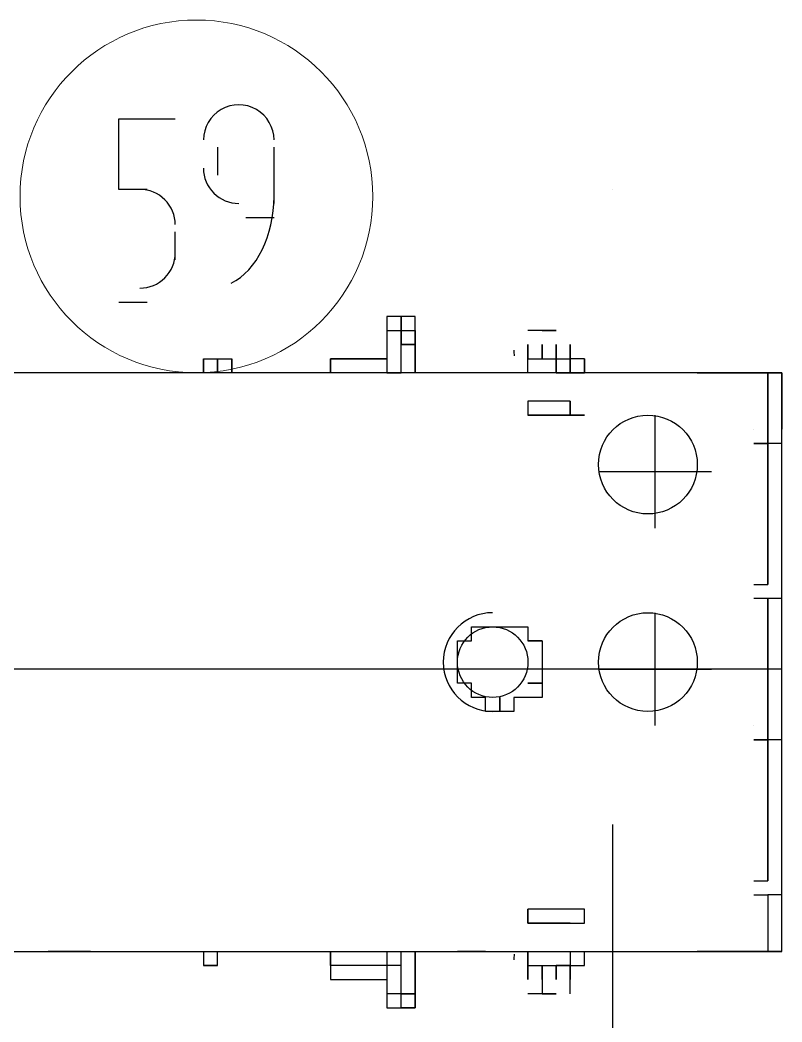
# Model space of a CAD drawing. Header units: metres. Extents: x -941 to 1333, y -28 to 1490.
# Drawn here: x 833.625 to 834.75, y 362.98 to 364.459 of the extents above; entities that cross this region are included whole.
import ezdxf

# ---------------------------------------------------------------- set-up
doc = ezdxf.new("R2010")
doc.units = ezdxf.units.M

msp = doc.modelspace()

# ---------------------------------------------------------------- linework, layer by layer
at = {"lineweight": 30}
for points in [[(833.81264, 364.20866), (833.77098, 364.20866), (833.77098, 364.3128), (833.8543, 364.3128)], [(833.91678, 364.27114), (833.91678, 364.22949)], [(834.00009, 364.18783), (834.00009, 364.27114)], [(833.95844, 364.167), (834.00009, 364.167)], [(833.8543, 364.10452), (833.8543, 364.14617)], [(833.77098, 364.04203), (833.81264, 364.04203)]]:
    msp.add_lwpolyline(points, dxfattribs=at)
at = {"lineweight": 25}
for points in [[(834.49998, 364.20866), (834.49998, 364.20866)], [(834.16672, 364.0212), (834.16672, 364.0212)], [(834.16672, 364.0212), (834.16672, 364.0212)], [(834.16672, 364.0212), (834.16672, 364.00037), (834.16672, 363.97954)], [(834.16672, 364.0212), (834.16672, 364.0212)], [(834.16672, 364.0212), (834.16672, 364.0212)], [(834.18755, 364.0212), (834.18755, 364.00037), (834.20838, 364.00037), (834.20838, 364.0212), (834.18755, 364.0212), (834.18755, 364.00037), (834.18755, 363.97954), (834.20838, 363.97954), (834.18755, 363.97954)], [(834.18755, 364.0212), (834.18755, 364.0212)], [(834.18755, 364.0212), (834.18755, 364.0212)], [(834.20838, 364.0212), (834.20838, 364.0212)], [(834.20838, 364.0212), (834.20838, 364.0212)], [(834.20838, 364.0212), (834.20838, 364.0212)], [(834.16672, 364.00037), (834.18755, 364.00037)], [(834.18755, 364.00037), (834.18755, 364.00037)], [(834.20838, 364.00037), (834.20838, 364.00037)], [(834.20838, 363.93789), (834.20838, 364.00037), (834.20838, 363.93789)], [(834.20838, 364.00037), (834.20838, 364.00037)], [(834.39583, 364.00037), (834.41666, 364.00037), (834.37501, 364.00037)], [(834.16672, 363.97954), (834.16672, 363.97954)], [(834.16672, 363.97954), (834.16672, 363.97954)], [(834.16672, 363.97954), (834.16672, 363.97954)], [(834.18755, 363.97954), (834.18755, 363.97954)], [(834.37501, 363.97954), (834.37501, 363.97954)], [(834.37501, 363.97954), (834.37501, 363.97954)], [(834.41666, 363.95872), (834.41666, 363.93789), (834.41666, 363.95872), (834.41666, 363.97954), (834.41666, 363.95872), (834.43749, 363.95872), (834.43749, 363.93789), (834.43749, 363.95872), (834.43749, 363.93789), (834.37501, 363.93789), (834.37501, 363.95872), (834.37501, 363.97954), (834.37501, 363.95872), (834.41666, 363.95872), (834.41666, 363.93789), (834.43749, 363.93789)], [(834.37501, 363.97954), (834.37501, 363.97954)], [(834.37501, 363.97954), (834.37501, 363.97954)], [(834.39583, 363.97954), (834.39583, 363.97954)], [(834.39583, 363.97954), (834.39583, 363.97954)], [(834.39583, 363.97954), (834.39583, 363.97954)], [(834.41666, 363.97954), (834.41666, 363.97954)], [(834.41666, 363.97954), (834.41666, 363.97954)], [(834.41666, 363.97954), (834.41666, 363.97954)], [(834.41666, 363.97954), (834.41666, 363.97954)], [(833.89595, 363.95872), (833.93761, 363.95872), (833.93761, 363.93789), (833.93761, 363.95872), (833.93761, 363.93789), (833.89595, 363.93789), (833.89595, 363.95872), (833.89595, 363.93789)], [(833.89595, 363.95872), (833.89595, 363.93789), (833.89595, 363.95872)], [(833.89595, 363.95872), (833.89595, 363.95872)], [(833.91678, 363.95872), (833.91678, 363.93789), (833.91678, 363.95872), (833.91678, 363.93789), (833.91678, 363.95872), (833.91678, 363.93789)], [(833.93761, 363.95872), (833.93761, 363.95872)], [(833.93761, 363.95872), (833.93761, 363.95872)], [(834.08341, 363.95872), (834.08341, 363.95872)], [(834.10424, 363.95872), (834.10424, 363.95872)], [(834.14589, 363.95872), (834.14589, 363.95872)], [(834.16672, 363.95872), (834.16672, 363.95872)], [(834.37501, 363.95872), (834.37501, 363.95872)], [(834.39583, 363.95872), (834.39583, 363.95872)], [(834.39583, 363.95872), (834.39583, 363.95872)], [(834.39583, 363.95872), (834.39583, 363.95872)], [(834.41666, 363.95872), (834.41666, 363.95872)], [(834.41666, 363.95872), (834.41666, 363.95872)], [(834.43749, 363.95872), (834.43749, 363.95872)], [(834.45832, 363.95872), (834.45832, 363.93789), (834.45832, 363.95872)], [(834.45832, 363.95872), (834.45832, 363.95872)], [(834.45832, 363.95872), (834.45832, 363.95872)], [(834.6666, 363.93789), (834.62495, 363.93789), (834.64577, 363.93789), (834.74992, 363.93789), (832.72956, 363.93789), (832.72956, 363.77126)], [(833.66684, 363.93789), (833.66684, 363.93789)], [(833.72932, 363.93789), (833.66684, 363.93789)], [(833.72932, 363.93789), (833.72932, 363.93789)], [(833.89595, 363.93789), (833.89595, 363.93789)], [(833.89595, 363.93789), (833.89595, 363.93789)], [(833.89595, 363.93789), (833.89595, 363.93789)], [(833.91678, 363.93789), (833.91678, 363.93789)], [(833.93761, 363.93789), (833.93761, 363.93789)], [(834.08341, 363.93789), (834.08341, 363.93789)], [(834.08341, 363.93789), (834.08341, 363.93789)], [(834.20838, 363.93789), (834.20838, 363.93789)], [(834.27086, 363.93789), (834.27086, 363.93789)], [(834.31252, 363.93789), (834.27086, 363.93789)], [(834.31252, 363.93789), (834.31252, 363.93789)], [(834.37501, 363.93789), (834.37501, 363.93789)], [(834.37501, 363.93789), (834.37501, 363.93789)], [(834.41666, 363.93789), (834.41666, 363.93789)], [(834.43749, 363.93789), (834.43749, 363.93789)], [(834.43749, 363.93789), (834.43749, 363.93789)], [(834.45832, 363.93789), (834.45832, 363.93789)], [(834.45832, 363.93789), (834.45832, 363.93789)], [(834.45832, 363.93789), (834.45832, 363.93789)], [(834.62495, 363.93789), (834.62495, 363.93789)], [(834.64577, 363.93789), (834.64577, 363.93789)], [(834.64577, 363.93789), (834.64577, 363.93789)], [(834.6666, 363.93789), (834.6666, 363.93789)], [(834.6666, 363.93789), (834.6666, 363.93789)], [(834.70826, 363.16724), (834.72909, 363.16724), (834.72909, 363.08392), (834.74992, 363.08392), (834.74992, 363.93789), (834.72909, 363.93789), (834.72909, 363.83375), (834.72909, 363.62546)], [(834.70826, 363.62546), (834.72909, 363.62546), (834.72909, 363.83375), (834.72909, 363.93789)], [(834.72909, 363.93789), (834.72909, 363.93789)], [(834.74992, 363.93789), (834.74992, 363.93789)], [(834.74992, 363.93789), (834.74992, 363.93789)], [(834.74992, 363.93789), (834.74992, 363.93789)], [(834.74992, 363.93789), (834.74992, 363.85457)], [(834.74992, 363.93789), (834.74992, 363.93789)], [(834.43749, 363.89623), (834.43749, 363.8754)], [(834.37501, 363.8754), (834.37501, 363.8754)], [(834.45832, 363.8754), (834.37501, 363.8754), (834.45832, 363.8754)], [(834.37501, 363.8754), (834.37501, 363.8754)], [(834.43749, 363.8754), (834.43749, 363.8754)], [(834.43749, 363.8754), (834.43749, 363.8754)], [(834.45832, 363.8754), (834.45832, 363.8754)], [(834.56246, 363.8754), (834.56246, 363.70878)], [(834.70826, 363.85457), (834.70826, 363.85457)], [(834.70826, 363.85457), (834.70826, 363.85457)], [(834.72909, 363.85457), (834.72909, 363.85457)], [(834.72909, 363.85457), (834.72909, 363.85457)], [(834.72909, 363.85457), (834.72909, 363.85457)], [(834.72909, 363.85457), (834.72909, 363.85457)], [(834.72909, 363.85457), (834.72909, 363.85457)], [(834.72909, 363.85457), (834.72909, 363.85457)], [(834.72909, 363.85457), (834.72909, 363.85457)], [(834.74992, 363.85457), (834.74992, 363.85457)], [(834.74992, 363.85457), (834.74992, 363.85457)], [(834.74992, 363.85457), (834.74992, 363.85457)], [(834.74992, 363.85457), (834.74992, 363.85457)], [(834.74992, 363.85457), (834.74992, 363.85457)], [(834.74992, 363.85457), (834.74992, 363.85457)], [(834.70826, 363.83375), (834.70826, 363.83375)], [(834.70826, 363.83375), (834.70826, 363.83375)], [(834.70826, 363.83375), (834.70826, 363.83375)], [(834.70826, 363.83375), (834.70826, 363.83375)], [(834.72909, 363.83375), (834.72909, 363.83375)], [(834.72909, 363.83375), (834.72909, 363.83375)], [(834.72909, 363.83375), (834.72909, 363.83375)], [(834.72909, 363.83375), (834.72909, 363.83375)], [(834.72909, 363.83375), (834.72909, 363.83375)], [(834.72909, 363.83375), (834.72909, 363.83375)], [(834.72909, 363.83375), (834.72909, 363.83375)], [(834.72909, 363.83375), (834.72909, 363.83375)], [(834.72909, 363.83375), (834.72909, 363.83375)], [(834.72909, 363.83375), (834.72909, 363.83375)], [(834.72909, 363.83375), (834.72909, 363.83375)], [(834.72909, 363.83375), (834.72909, 363.83375)], [(834.74992, 363.62546), (834.74992, 363.83375), (834.72909, 363.83375)], [(834.74992, 363.83375), (834.74992, 363.83375)], [(834.74992, 363.83375), (834.74992, 363.83375)], [(834.74992, 363.83375), (834.74992, 363.83375)], [(834.74992, 363.83375), (834.74992, 363.83375)], [(834.74992, 363.83375), (834.74992, 363.83375)], [(834.74992, 363.83375), (834.74992, 363.83375)], [(834.74992, 363.83375), (834.74992, 363.83375)], [(834.74992, 363.83375), (834.74992, 363.83375)], [(834.72909, 363.81292), (834.72909, 363.81292)], [(834.72909, 363.81292), (834.72909, 363.81292)], [(834.72909, 363.81292), (834.72909, 363.81292)], [(834.72909, 363.81292), (834.72909, 363.81292)], [(834.47915, 363.79209), (834.64577, 363.79209)], [(834.72909, 363.64629), (834.72909, 363.64629)], [(834.72909, 363.64629), (834.72909, 363.64629)], [(834.72909, 363.64629), (834.72909, 363.64629)], [(834.72909, 363.64629), (834.72909, 363.64629)], [(834.72909, 363.64629), (834.72909, 363.64629)], [(834.70826, 363.62546), (834.70826, 363.62546)], [(834.70826, 363.62546), (834.70826, 363.62546)], [(834.70826, 363.62546), (834.70826, 363.62546)], [(834.70826, 363.62546), (834.70826, 363.62546)], [(834.72909, 363.62546), (834.72909, 363.62546)], [(834.72909, 363.62546), (834.72909, 363.62546)], [(834.72909, 363.62546), (834.72909, 363.62546)], [(834.72909, 363.62546), (834.72909, 363.62546)], [(834.72909, 363.62546), (834.72909, 363.62546)], [(834.72909, 363.62546), (834.72909, 363.62546)], [(834.72909, 363.62546), (834.72909, 363.62546)], [(834.72909, 363.62546), (834.72909, 363.62546)], [(834.72909, 363.62546), (834.72909, 363.62546)], [(834.72909, 363.62546), (834.72909, 363.62546)], [(834.72909, 363.62546), (834.72909, 363.62546)], [(834.72909, 363.62546), (834.72909, 363.62546)], [(834.72909, 363.62546), (834.72909, 363.62546)], [(834.72909, 363.62546), (834.72909, 363.62546)], [(834.74992, 363.62546), (834.74992, 363.62546)], [(834.74992, 363.62546), (834.74992, 363.62546)], [(834.74992, 363.62546), (834.74992, 363.62546)], [(834.74992, 363.62546), (834.74992, 363.62546)], [(834.74992, 363.62546), (834.74992, 363.62546)], [(834.74992, 363.62546), (834.74992, 363.62546)], [(834.74992, 363.41718), (834.74992, 363.60463), (834.72909, 363.60463), (834.70826, 363.60463)], [(834.70826, 363.60463), (834.70826, 363.60463)], [(834.70826, 363.18807), (834.72909, 363.18807), (834.72909, 363.39635), (834.72909, 363.60463), (834.72909, 363.39635), (834.72909, 363.18807)], [(834.72909, 363.60463), (834.72909, 363.60463)], [(834.72909, 363.60463), (834.72909, 363.60463)], [(834.72909, 363.60463), (834.72909, 363.60463)], [(834.72909, 363.60463), (834.72909, 363.60463)], [(834.72909, 363.60463), (834.72909, 363.60463)], [(834.72909, 363.60463), (834.72909, 363.60463)], [(834.72909, 363.60463), (834.72909, 363.60463)], [(834.74992, 363.60463), (834.74992, 363.60463)], [(834.74992, 363.60463), (834.74992, 363.60463)], [(834.74992, 363.60463), (834.74992, 363.60463)], [(834.74992, 363.60463), (834.74992, 363.60463)], [(834.74992, 363.60463), (834.74992, 363.60463)], [(834.56246, 363.58381), (834.56246, 363.41718)], [(834.33335, 363.56298), (834.33335, 363.56298)], [(834.33335, 363.56298), (834.33335, 363.56298)], [(834.33335, 363.56298), (834.33335, 363.56298)], [(834.33335, 363.56298), (834.33335, 363.56298)], [(834.33335, 363.56298), (834.33335, 363.56298)], [(834.33335, 363.56298), (834.33335, 363.56298)], [(834.33335, 363.56298), (834.33335, 363.56298)], [(834.33335, 363.56298), (834.33335, 363.56298)], [(834.33335, 363.56298), (834.33335, 363.56298)], [(834.33335, 363.56298), (834.33335, 363.56298)], [(834.33335, 363.56298), (834.33335, 363.56298)], [(834.29169, 363.54215), (834.29169, 363.54215)], [(834.29169, 363.54215), (834.29169, 363.54215)], [(834.29169, 363.54215), (834.29169, 363.54215)], [(834.29169, 363.54215), (834.29169, 363.54215)], [(834.29169, 363.54215), (834.29169, 363.54215)], [(834.29169, 363.54215), (834.29169, 363.54215)], [(834.39583, 363.54215), (834.39583, 363.54215)], [(834.39583, 363.54215), (834.39583, 363.54215)], [(834.39583, 363.54215), (834.39583, 363.54215)], [(834.39583, 363.54215), (834.39583, 363.54215)], [(834.74992, 363.50049), (832.70873, 363.50049)], [(834.39583, 363.50049), (834.39583, 363.50049)], [(834.47915, 363.50049), (834.64577, 363.50049)], [(834.29169, 363.47966), (834.29169, 363.47966)], [(834.29169, 363.47966), (834.29169, 363.47966)], [(834.29169, 363.47966), (834.29169, 363.47966)], [(834.29169, 363.47966), (834.29169, 363.47966)], [(834.29169, 363.47966), (834.29169, 363.47966)], [(834.29169, 363.47966), (834.29169, 363.47966)], [(834.39583, 363.47966), (834.39583, 363.47966)], [(834.39583, 363.47966), (834.39583, 363.47966)], [(834.39583, 363.47966), (834.39583, 363.47966)], [(834.39583, 363.47966), (834.39583, 363.47966)], [(834.33335, 363.43801), (834.33335, 363.45883), (834.33335, 363.43801)], [(834.33335, 363.45883), (834.33335, 363.45883)], [(834.33335, 363.45883), (834.33335, 363.43801)], [(834.33335, 363.45883), (834.33335, 363.45883)], [(834.33335, 363.45883), (834.33335, 363.45883)], [(834.33335, 363.45883), (834.33335, 363.45883)], [(834.33335, 363.45883), (834.33335, 363.45883)], [(834.33335, 363.45883), (834.33335, 363.45883)], [(834.33335, 363.45883), (834.33335, 363.45883)], [(834.33335, 363.43801), (834.33335, 363.43801)], [(834.70826, 363.41718), (834.70826, 363.41718)], [(834.70826, 363.41718), (834.70826, 363.41718)], [(834.72909, 363.41718), (834.72909, 363.41718)], [(834.72909, 363.41718), (834.72909, 363.41718)], [(834.72909, 363.41718), (834.72909, 363.41718)], [(834.72909, 363.41718), (834.72909, 363.41718)], [(834.72909, 363.41718), (834.72909, 363.41718)], [(834.72909, 363.41718), (834.72909, 363.41718)], [(834.72909, 363.41718), (834.72909, 363.41718)], [(834.74992, 363.41718), (834.74992, 363.41718)], [(834.74992, 363.41718), (834.74992, 363.41718)], [(834.74992, 363.41718), (834.74992, 363.41718)], [(834.74992, 363.41718), (834.74992, 363.41718)], [(834.74992, 363.41718), (834.74992, 363.41718)], [(834.70826, 363.39635), (834.70826, 363.39635)], [(834.70826, 363.39635), (834.70826, 363.39635)], [(834.70826, 363.39635), (834.70826, 363.39635)], [(834.70826, 363.39635), (834.70826, 363.39635)], [(834.72909, 363.39635), (834.72909, 363.39635)], [(834.72909, 363.39635), (834.72909, 363.39635)], [(834.72909, 363.39635), (834.72909, 363.39635)], [(834.72909, 363.39635), (834.72909, 363.39635)], [(834.72909, 363.39635), (834.72909, 363.39635)], [(834.72909, 363.39635), (834.72909, 363.39635)], [(834.72909, 363.39635), (834.72909, 363.39635)], [(834.72909, 363.39635), (834.72909, 363.39635)], [(834.72909, 363.39635), (834.72909, 363.39635)], [(834.72909, 363.39635), (834.72909, 363.39635)], [(834.72909, 363.39635), (834.72909, 363.39635)], [(834.72909, 363.39635), (834.72909, 363.39635)], [(834.74992, 363.18807), (834.74992, 363.39635), (834.72909, 363.39635)], [(834.74992, 363.39635), (834.74992, 363.39635)], [(834.74992, 363.39635), (834.74992, 363.39635)], [(834.74992, 363.39635), (834.74992, 363.39635)], [(834.74992, 363.39635), (834.74992, 363.39635)], [(834.74992, 363.39635), (834.74992, 363.39635)], [(834.74992, 363.39635), (834.74992, 363.39635)], [(834.72909, 363.37552), (834.72909, 363.37552)], [(834.72909, 363.37552), (834.72909, 363.37552)], [(834.72909, 363.37552), (834.72909, 363.37552)], [(834.72909, 363.37552), (834.72909, 363.37552)], [(834.72909, 363.37552), (834.72909, 363.37552)], [(834.72909, 363.37552), (834.72909, 363.37552)], [(834.74992, 363.37552), (834.74992, 363.37552)], [(834.49998, 363.27138), (834.49998, 361.39682)], [(832.72956, 363.25055), (832.72956, 363.22972), (832.72956, 363.08392), (834.74992, 363.08392), (834.64577, 363.08392)], [(834.70826, 363.18807), (834.70826, 363.18807)], [(834.70826, 363.18807), (834.70826, 363.18807)], [(834.70826, 363.18807), (834.70826, 363.18807)], [(834.70826, 363.18807), (834.70826, 363.18807)], [(834.72909, 363.18807), (834.72909, 363.18807)], [(834.72909, 363.18807), (834.72909, 363.18807)], [(834.72909, 363.18807), (834.72909, 363.18807)], [(834.72909, 363.18807), (834.72909, 363.18807)], [(834.72909, 363.18807), (834.72909, 363.18807)], [(834.72909, 363.18807), (834.72909, 363.18807)], [(834.72909, 363.18807), (834.72909, 363.18807)], [(834.72909, 363.18807), (834.72909, 363.18807)], [(834.72909, 363.18807), (834.72909, 363.18807)], [(834.72909, 363.18807), (834.72909, 363.18807)], [(834.72909, 363.18807), (834.72909, 363.18807)], [(834.72909, 363.18807), (834.72909, 363.18807)], [(834.72909, 363.18807), (834.72909, 363.18807)], [(834.72909, 363.18807), (834.72909, 363.18807)], [(834.72909, 363.18807), (834.72909, 363.18807)], [(834.72909, 363.18807), (834.72909, 363.18807)], [(834.72909, 363.18807), (834.72909, 363.18807)], [(834.74992, 363.18807), (834.74992, 363.18807)], [(834.74992, 363.18807), (834.74992, 363.18807)], [(834.74992, 363.18807), (834.74992, 363.18807)], [(834.74992, 363.18807), (834.74992, 363.18807)], [(834.74992, 363.18807), (834.74992, 363.18807)], [(834.74992, 363.18807), (834.74992, 363.18807)], [(834.74992, 363.18807), (834.74992, 363.18807)], [(834.70826, 363.16724), (834.70826, 363.16724)], [(834.72909, 363.16724), (834.72909, 363.16724)], [(834.72909, 363.16724), (834.72909, 363.16724)], [(834.72909, 363.16724), (834.72909, 363.16724)], [(834.72909, 363.16724), (834.72909, 363.16724)], [(834.72909, 363.16724), (834.72909, 363.16724)], [(834.72909, 363.16724), (834.72909, 363.16724)], [(834.72909, 363.16724), (834.72909, 363.16724)], [(834.74992, 363.08392), (834.74992, 363.16724), (834.72909, 363.16724), (834.72909, 363.08392)], [(834.74992, 363.16724), (834.74992, 363.16724)], [(834.74992, 363.16724), (834.74992, 363.16724)], [(834.74992, 363.16724), (834.74992, 363.16724)], [(834.74992, 363.16724), (834.74992, 363.16724)], [(834.74992, 363.16724), (834.74992, 363.16724)], [(834.74992, 363.16724), (834.74992, 363.16724)], [(834.74992, 363.16724), (834.74992, 363.16724)], [(834.43749, 363.12558), (834.37501, 363.12558), (834.37501, 363.14641), (834.37501, 363.12558), (834.45832, 363.12558), (834.45832, 363.14641), (834.37501, 363.14641)], [(834.37501, 363.12558), (834.37501, 363.12558)], [(834.43749, 363.12558), (834.43749, 363.12558)], [(834.43749, 363.12558), (834.43749, 363.12558)], [(833.72932, 363.08392), (833.66684, 363.08392)], [(833.66684, 363.08392), (833.66684, 363.08392)], [(833.72932, 363.08392), (833.72932, 363.08392)], [(833.89595, 363.08392), (833.89595, 363.0631), (833.91678, 363.0631), (833.91678, 363.08392)], [(834.18755, 363.0631), (834.16672, 363.0631), (834.10424, 363.0631), (834.08341, 363.0631), (834.08341, 363.08392), (834.08341, 363.0631), (834.08341, 363.04227), (834.10424, 363.04227), (834.16672, 363.04227)], [(834.16672, 363.08392), (834.16672, 363.02144), (834.16672, 363.00061), (834.18755, 363.00061), (834.18755, 363.02144), (834.18755, 363.08392)], [(834.20838, 363.08392), (834.20838, 363.02144), (834.20838, 363.08392)], [(834.31252, 363.08392), (834.27086, 363.08392)], [(834.27086, 363.08392), (834.27086, 363.08392)], [(834.31252, 363.08392), (834.31252, 363.08392)], [(834.37501, 363.08392), (834.37501, 363.0631), (834.37501, 363.08392), (834.37501, 363.0631), (834.43749, 363.0631), (834.41666, 363.0631), (834.45832, 363.0631)], [(834.37501, 363.08392), (834.37501, 363.08392)], [(834.43749, 363.08392), (834.43749, 363.0631), (834.45832, 363.0631), (834.45832, 363.08392)], [(834.6666, 363.08392), (834.62495, 363.08392)], [(834.62495, 363.08392), (834.62495, 363.08392)], [(834.64577, 363.08392), (834.64577, 363.08392)], [(834.64577, 363.08392), (834.64577, 363.08392)], [(834.6666, 363.08392), (834.6666, 363.08392)], [(834.6666, 363.08392), (834.6666, 363.08392)], [(834.72909, 363.08392), (834.72909, 363.08392)], [(834.74992, 363.08392), (834.74992, 363.08392)], [(834.74992, 363.08392), (834.74992, 363.08392)], [(834.74992, 363.08392), (834.74992, 363.08392)], [(834.74992, 363.08392), (834.74992, 363.08392)], [(834.74992, 363.08392), (834.74992, 363.08392)], [(833.89595, 363.0631), (833.89595, 363.0631)], [(833.89595, 363.0631), (833.89595, 363.0631)], [(833.89595, 363.0631), (833.89595, 363.0631)], [(833.89595, 363.0631), (833.89595, 363.0631)], [(833.89595, 363.0631), (833.89595, 363.0631)], [(833.91678, 363.0631), (833.89595, 363.0631)], [(833.91678, 363.0631), (833.91678, 363.0631)], [(833.91678, 363.0631), (833.91678, 363.0631)], [(833.91678, 363.0631), (833.91678, 363.0631)], [(833.91678, 363.0631), (833.91678, 363.0631)], [(834.08341, 363.0631), (834.08341, 363.0631)], [(834.08341, 363.0631), (834.08341, 363.0631)], [(834.08341, 363.0631), (834.08341, 363.0631)], [(834.10424, 363.0631), (834.10424, 363.0631)], [(834.14589, 363.0631), (834.14589, 363.0631)], [(834.16672, 363.0631), (834.16672, 363.0631)], [(834.20838, 363.0631), (834.20838, 363.0631)], [(834.37501, 363.0631), (834.37501, 363.0631)], [(834.39583, 363.0631), (834.39583, 363.02144), (834.41666, 363.02144), (834.37501, 363.02144)], [(834.37501, 363.0631), (834.41666, 363.0631)], [(834.39583, 363.0631), (834.39583, 363.0631)], [(834.39583, 363.0631), (834.39583, 363.0631)], [(834.39583, 363.0631), (834.39583, 363.0631)], [(834.41666, 363.0631), (834.41666, 363.0631)], [(834.41666, 363.0631), (834.41666, 363.0631)], [(834.41666, 363.0631), (834.41666, 363.0631)], [(834.41666, 363.0631), (834.41666, 363.0631)], [(834.41666, 363.0631), (834.41666, 363.0631)], [(834.43749, 363.0631), (834.43749, 363.0631)], [(834.43749, 363.0631), (834.43749, 363.0631)], [(834.43749, 363.0631), (834.43749, 363.0631)], [(834.43749, 363.02144), (834.43749, 363.0631), (834.43749, 363.04227)], [(834.45832, 363.0631), (834.45832, 363.0631)], [(834.45832, 363.0631), (834.45832, 363.0631)], [(834.45832, 363.0631), (834.45832, 363.0631)], [(834.08341, 363.04227), (834.08341, 363.04227)], [(834.14589, 363.04227), (834.14589, 363.04227)], [(834.16672, 363.04227), (834.16672, 363.04227)], [(834.37501, 363.04227), (834.37501, 363.04227)], [(834.37501, 363.04227), (834.37501, 363.04227)], [(834.39583, 363.04227), (834.39583, 363.04227)], [(834.39583, 363.04227), (834.39583, 363.04227)], [(834.41666, 363.04227), (834.41666, 363.04227)], [(834.41666, 363.04227), (834.41666, 363.04227)], [(834.41666, 363.04227), (834.41666, 363.04227)], [(834.16672, 363.02144), (834.16672, 363.02144)], [(834.16672, 363.02144), (834.16672, 363.02144)], [(834.18755, 363.00061), (834.20838, 363.00061), (834.20838, 363.02144), (834.20838, 363.00061), (834.18755, 363.00061), (834.18755, 363.02144), (834.16672, 363.02144), (834.16672, 363.00061)], [(834.16672, 363.02144), (834.16672, 363.02144)], [(834.16672, 363.02144), (834.16672, 363.02144)], [(834.16672, 363.02144), (834.16672, 363.02144)], [(834.18755, 363.02144), (834.18755, 363.02144)], [(834.18755, 363.02144), (834.18755, 363.02144)], [(834.20838, 363.02144), (834.20838, 363.02144)], [(834.20838, 363.02144), (834.20838, 363.02144)], [(834.37501, 363.02144), (834.37501, 363.02144)], [(834.37501, 363.02144), (834.37501, 363.02144)], [(834.39583, 363.02144), (834.39583, 363.02144)], [(834.41666, 363.02144), (834.41666, 363.02144)], [(834.16672, 363.00061), (834.16672, 363.00061)], [(834.16672, 363.00061), (834.16672, 363.00061)], [(834.16672, 363.00061), (834.16672, 363.00061)], [(834.20838, 363.00061), (834.20838, 363.00061)], [(834.20838, 363.00061), (834.20838, 363.00061)], [(834.20838, 363.00061), (834.20838, 363.00061)], [(834.20838, 363.00061), (834.20838, 363.00061)]]:
    msp.add_lwpolyline(points, dxfattribs=at)
for points in [[(834.16672, 363.93789), (834.18755, 363.93789), (834.18755, 364.00037), (834.18755, 364.0212), (834.16672, 364.0212), (834.16672, 364.00037)], [(834.39583, 363.95872), (834.39583, 363.97954)], [(834.39583, 363.95872), (834.39583, 363.97954)], [(834.43749, 363.97954), (834.43749, 363.95872)], [(834.10424, 363.95872), (834.16672, 363.95872), (834.10424, 363.95872), (834.08341, 363.95872), (834.08341, 363.93789), (834.08341, 363.95872)], [(834.45832, 363.95872), (834.43749, 363.95872), (834.43749, 363.93789), (834.45832, 363.93789)], [(834.45832, 363.95872), (834.45832, 363.93789)], [(834.43749, 363.8754), (834.43749, 363.89623), (834.37501, 363.89623), (834.37501, 363.8754)], [(834.72909, 363.83375), (834.70826, 363.83375)], [(834.39583, 363.50049), (834.39583, 363.47966), (834.39583, 363.45883), (834.37501, 363.45883), (834.35418, 363.45883), (834.35418, 363.43801), (834.33335, 363.43801), (834.31252, 363.43801), (834.31252, 363.45883), (834.29169, 363.45883), (834.29169, 363.47966), (834.27086, 363.47966), (834.27086, 363.50049), (834.27086, 363.52132), (834.27086, 363.54215), (834.29169, 363.54215), (834.29169, 363.56298), (834.31252, 363.56298), (834.33335, 363.56298), (834.35418, 363.56298), (834.37501, 363.56298), (834.37501, 363.54215), (834.39583, 363.54215), (834.39583, 363.52132)], [(834.37501, 363.54215), (834.39583, 363.54215)], [(834.39583, 363.47966), (834.37501, 363.47966)], [(834.72909, 363.39635), (834.70826, 363.39635)], [(834.37501, 363.04227), (834.37501, 363.0631)], [(834.39583, 363.04227), (834.39583, 363.0631)], [(834.41666, 363.0631), (834.41666, 363.04227)], [(834.20838, 363.02144), (834.18755, 363.02144)]]:
    msp.add_lwpolyline(points, close=True, dxfattribs=at)
at = {"lineweight": 18}
msp.add_circle((833.88554, 364.19824), 0.26035, dxfattribs=at)
at = {"lineweight": 25}
for centre, radius in [((834.55205, 363.8025), 0.0729), ((834.55205, 363.51091), 0.0729), ((834.32293, 363.51091), 0.05207)]:
    msp.add_circle(centre, radius, dxfattribs=at)
at = {"lineweight": 30}
for centre, start, end in [((833.94803, 364.28156), 359.99741, 180.00259), ((833.94802, 364.2399), 179.99741, 270.00259), ((833.80223, 364.15659), 359.99741, 90.00259), ((833.80223, 364.11493), 269.99741, 0.00259)]:
    msp.add_arc(centre, 0.05207, start, end, dxfattribs=at)
at = {"lineweight": 25}
for centre, radius, start, end in [((834.38541, 363.96913), 0.03124, 176.25725, 191.34981), ((834.32293, 363.51091), 0.0729, 90.09872, 269.90128), ((834.38541, 363.07351), 0.03124, 168.65019, 183.74275)]:
    msp.add_arc(centre, radius, start, end, dxfattribs=at)
at = {"lineweight": 30}
msp.add_open_spline([(833.93689, 364.07023), (833.97471, 364.08905), (834.00009, 364.14046), (834.00009, 364.19824)], degree=3, dxfattribs=at)

doc.saveas('drawing.dxf')
